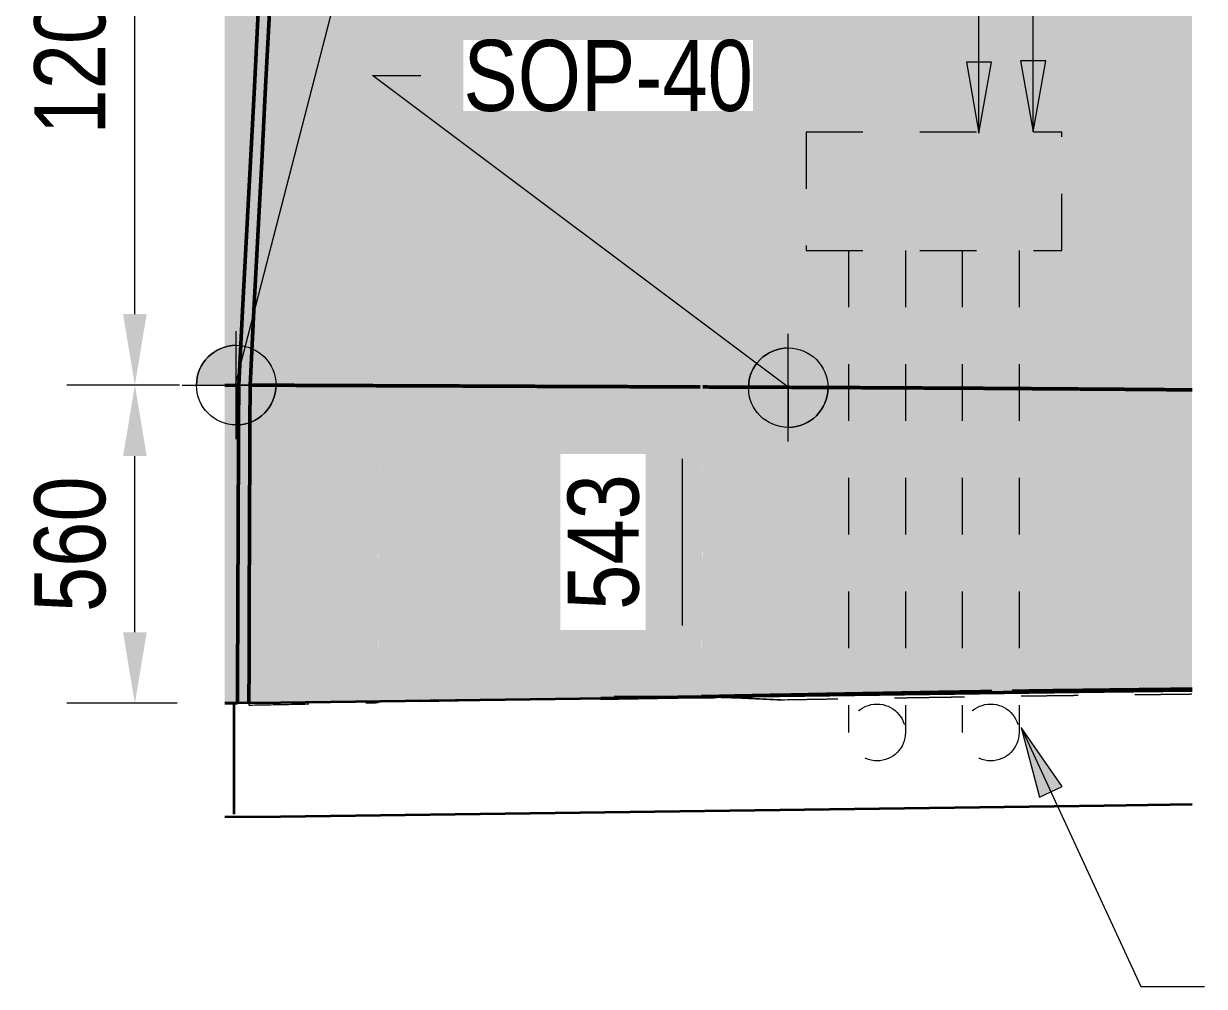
# Model space of a CAD drawing. Header units: metres. Extents: x 0 to 258, y 3 to 25.
# Drawn here: x 63.711 to 65.789, y 21.396 to 23.091 of the extents above; entities that cross this region are included whole.
import ezdxf

# ---------------------------------------------------------------- set-up
doc = ezdxf.new("R2010")
doc.units = ezdxf.units.M
doc.linetypes.add('JacobsDash', pattern=[0.0045, 0.003, -0.0015])
doc.layers.get('Defpoints').update_dxf_attribs({"color": 41})
for name, color, linetype, lineweight in [('A-ANNO-DIMS', 7, 'Continuous', 9), ('A-ANNO-NOTE', 7, 'Continuous', 9), ('A-DETL', 7, 'Continuous', 13), ('A-FLOR', 7, 'Continuous', 50), ('A-FLOR-HDLN', 7, 'JacobsDash', 18), ('G-ANNO-TEXT', 7, 'Continuous', 9)]:
    doc.layers.add(name, color=color, linetype=linetype, lineweight=lineweight)
doc.styles.add('Arial Narrow_2', font='ARIALN.TTF', dxfattribs={"height": 0.125})
doc.dimstyles.new('Dimension_Standard_O__mm_', dxfattribs={"dimscale": 0.3048, "dimtxt": 0.127929, "dimasz": 0.410105, "dimexe": 0.393701, "dimexo": 0.246063, "dimgap": 0.246063, "dimtad": 1, "dimdec": 0, "dimlfac": 1000, "dimzin": 0, "dimdsep": 46, "dimtxsty": 'Arial Narrow_2', "dimsah": 1, "dimcen": 0.09, "dimaunit": 1, "dimadec": 4, "dimazin": 0, "dimtfac": 1, "dimtdec": 4, "dimtix": 1, "dimtmove": 0, "dimatfit": 3, "dimfxl": 1, "dimtvp": 1, "dimtfill": 1, "dimtolj": 1, "dimtzin": 0, "dimlwd": 18, "dimlwe": 18, "dimarcsym": 2})
doc.dimstyles.new('Dimension_Standard_T__mm_', dxfattribs={"dimscale": 0.3048, "dimtxt": 0.127929, "dimasz": 0.410105, "dimexe": 0.393701, "dimexo": 0.246063, "dimgap": 0.164042, "dimtad": 1, "dimdec": 0, "dimlfac": 1000, "dimzin": 0, "dimdsep": 46, "dimtxsty": 'Arial Narrow_2', "dimsah": 1, "dimcen": 0.09, "dimaunit": 1, "dimadec": 4, "dimazin": 0, "dimtfac": 1, "dimtdec": 4, "dimtix": 1, "dimtmove": 0, "dimatfit": 3, "dimfxl": 1, "dimtvp": 1, "dimtolj": 1, "dimtzin": 0, "dimlwd": 18, "dimlwe": 18, "dimarcsym": 2})

# ---------------------------------------------------------------- blocks, each defined once
blk = doc.blocks.new('CS_SYMB_SETOUT POINT - 5mm-2022283-Section 184')
at = {"layer": 'A-ANNO-NOTE'}
h = blk.add_hatch(color=256, dxfattribs=at)
edge = h.paths.add_edge_path()
edge.add_line((856.6211, 22.5244), (856.6211, 22.4544))
edge.add_line((856.6211, 22.4544), (856.5511, 22.4544))
edge.add_arc((856.6211, 22.4544), 0.07, 90, 180, ccw=False)
h = blk.add_hatch(color=256, dxfattribs=at)
edge = h.paths.add_edge_path()
edge.add_line((856.6211, 22.3844), (856.6211, 22.4544))
edge.add_line((856.6211, 22.4544), (856.6911, 22.4544))
edge.add_arc((856.6211, 22.4544), 0.07, 270, 360, ccw=False)
for p, q in [((856.6211, 22.3594), (856.6211, 22.5494)), ((856.6211, 22.4544), (856.6211, 22.5244)), ((856.5261, 22.4544), (856.7161, 22.4544)), ((856.5511, 22.4544), (856.6211, 22.4544)), ((856.6911, 22.4544), (856.6211, 22.4544)), ((856.6211, 22.4544), (856.6211, 22.3844))]:
    blk.add_line(p, q, dxfattribs=at)
blk.add_circle((856.6211, 22.4544), 0.07, dxfattribs=at)
for start, end in [(90, 180), (270, 360)]:
    blk.add_arc((856.6211, 22.4544), 0.07, start, end, dxfattribs=at)
blk = doc.blocks.new('DIMBLOCK21-Section 184')
at = {"layer": 'A-ANNO-DIMS', "color": 0, "lineweight": 18, "transparency": 16777216}
for p, q in [((63.9849, 22.4544), (63.7865, 22.4544)), ((63.9065, 22.0194), (63.9065, 22.3294)), ((63.9807, 21.8944), (63.7865, 21.8944))]:
    blk.add_line(p, q, dxfattribs=at)
at = {"layer": 'A-ANNO-DIMS', "color": 0, "transparency": 16777216}
for points in [[(63.8857, 22.3294), (63.9273, 22.3294), (63.9065, 22.4544)], [(63.8857, 22.0194), (63.9273, 22.0194), (63.9065, 21.8944)]]:
    blk.add_solid(points, dxfattribs=at)
at = {"layer": 'Defpoints', "color": 0, "transparency": 16777216}
for p in [(63.9065, 22.4544), (64.0599, 22.4544), (64.0557, 21.8944)]:
    blk.add_point(p, dxfattribs=at)
at = {"layer": 'A-ANNO-DIMS', "color": 0, "lineweight": 18, "transparency": 16777216, "insert": (63.7927, 22.1744), "char_height": 0.125, "width": 0.285099, "attachment_point": 5, "rotation": 90, "style": 'Arial Narrow_2'}
blk.add_mtext('\\A1;560', dxfattribs=at)
blk = doc.blocks.new('DIMBLOCK22-Section 184')
at = {"layer": 'A-ANNO-DIMS', "color": 0, "lineweight": 18, "transparency": 16777216}
for p, q in [((64.0525, 23.6548), (63.7865, 23.6548)), ((63.9065, 22.5794), (63.9065, 23.5298)), ((63.9849, 22.4544), (63.7865, 22.4544))]:
    blk.add_line(p, q, dxfattribs=at)
at = {"layer": 'A-ANNO-DIMS', "color": 0, "transparency": 16777216}
for points in [[(63.8857, 23.5298), (63.9273, 23.5298), (63.9065, 23.6548)], [(63.8857, 22.5794), (63.9273, 22.5794), (63.9065, 22.4544)]]:
    blk.add_solid(points, dxfattribs=at)
at = {"layer": 'Defpoints', "color": 0, "transparency": 16777216}
for p in [(63.9065, 23.6548), (64.1275, 23.6548), (64.0599, 22.4544)]:
    blk.add_point(p, dxfattribs=at)
at = {"layer": 'A-ANNO-DIMS', "color": 0, "lineweight": 18, "transparency": 16777216, "insert": (63.7927, 23.0546), "char_height": 0.125, "width": 0.380132, "attachment_point": 5, "rotation": 90, "style": 'Arial Narrow_2'}
blk.add_mtext('\\A1;1200', dxfattribs=at)
blk = doc.blocks.new('DIMBLOCK23-Section 184')
at = {"layer": 'A-ANNO-DIMS', "color": 0, "lineweight": 18, "transparency": 16777216}
for p, q in [((64.8864, 22.4499), (64.7501, 22.4499)), ((64.8701, 22.0314), (64.8701, 22.3249)), ((64.9564, 21.9064), (64.7501, 21.9064))]:
    blk.add_line(p, q, dxfattribs=at)
at = {"layer": 'A-ANNO-DIMS', "color": 0, "transparency": 16777216}
for points in [[(64.8492, 22.3249), (64.8909, 22.3249), (64.8701, 22.4499)], [(64.8492, 22.0314), (64.8909, 22.0314), (64.8701, 21.9064)]]:
    blk.add_solid(points, dxfattribs=at)
at = {"layer": 'Defpoints', "color": 0, "transparency": 16777216}
for p in [(64.8701, 22.4499), (64.9614, 22.4499), (65.0314, 21.9064)]:
    blk.add_point(p, dxfattribs=at)
at = {"layer": 'A-ANNO-DIMS', "color": 0, "lineweight": 18, "transparency": 16777216, "insert": (64.7313, 22.1782), "char_height": 0.125, "width": 0.285099, "attachment_point": 5, "rotation": 90, "style": 'Arial Narrow_2', "bg_fill": 3, "box_fill_scale": 1.1, "bg_fill_color": 256, "bg_fill_true_color": 13158600, "bg_fill_transparency": 0}
blk.add_mtext('\\A1;543', dxfattribs=at)

msp = doc.modelspace()

# ---------------------------------------------------------------- hatches: boundary and pattern name
at = {"layer": 'A-FLOR', "true_color": 0xc0c0c0}
for points in [[(64.0871, 21.8949), (64.107, 21.8953), (64.1093, 22.4567), (64.1709, 23.637), (64.1756, 23.6512), (64.2074, 23.6536), (64.1564, 23.651), (64.1513, 23.6344), (64.0892, 22.4542), (64.0871, 21.8953)], [(64.3348, 21.8976), (64.3348, 21.8976), (64.3369, 22.4534), (64.3988, 23.6353), (64.4038, 23.6503), (64.4033, 23.6501), (64.3983, 23.6348), (64.3369, 22.4532), (64.3348, 21.9145)], [(64.9194, 21.9053), (64.9156, 21.9058), (64.9038, 21.9061), (64.9059, 22.4511), (64.9681, 23.6327), (64.9731, 23.648), (64.973, 23.6478), (64.968, 23.6325), (64.9015, 22.4511), (64.8974, 21.906), (64.9156, 21.9054)], [(64.0645, 22.4539), (64.0891, 22.4545), (64.1514, 23.6357), (64.0645, 23.6338), (64.0645, 22.4579)], [(64.3369, 22.4534), (64.3983, 23.635), (64.1706, 23.6359), (64.1091, 22.4543), (64.2988, 22.4535)], [(64.9015, 22.4511), (64.968, 23.6327), (64.3987, 23.635), (64.3871, 23.4199), (64.3369, 22.4534), (64.853, 22.4513)], [(65.7668, 22.446), (65.7668, 23.6279), (65.3903, 23.6307), (64.9681, 23.6327), (64.9059, 22.4511), (65.4491, 22.4484), (65.746, 22.4462)], [(64.0645, 21.8948), (64.0871, 21.8953), (64.0891, 22.4545), (64.0645, 22.4539), (64.0645, 21.8953)], [(64.107, 21.895), (64.224, 21.8961), (64.3348, 21.8976), (64.3369, 22.4534), (64.1091, 22.4543), (64.107, 21.8953)], [(64.3348, 21.8976), (64.7919, 21.904), (64.8974, 21.906), (64.9015, 22.4511), (64.3369, 22.4534), (64.3349, 21.9145)], [(64.9038, 21.9061), (65.4143, 21.9152), (65.7668, 21.9194), (65.7668, 22.446), (65.3412, 22.4491), (64.9059, 22.4511), (64.9039, 21.9145)], [(64.7155, 21.9026), (64.9156, 21.9054), (64.8974, 21.906), (64.7567, 21.9034)], [(64.9267, 21.9054), (65.1617, 21.9085), (65.3729, 21.9145), (64.9435, 21.9069), (64.9039, 21.9061), (64.9156, 21.9058)], [(65.1617, 21.9085), (65.7668, 21.9166), (65.7668, 21.9194), (65.4143, 21.9152), (65.1929, 21.9093)]]:
    msp.add_hatch(color=9, dxfattribs=at).paths.add_polyline_path(points)
at = {"layer": 'G-ANNO-TEXT'}
for points in [[(65.4873, 22.8999), (65.5093, 23.0249), (65.4652, 23.0249)], [(65.3919, 22.8978), (65.4139, 23.0228), (65.3699, 23.0228)], [(65.466, 21.8519), (65.4985, 21.7292), (65.5385, 21.7478)]]:
    msp.add_hatch(color=256, dxfattribs=at).paths.add_polyline_path(points)

# ---------------------------------------------------------------- linework, layer by layer
at = {"layer": 'A-DETL', "color": 143, "linetype": 'JacobsDash', "true_color": 0x78aac8}
for p, q in [((65.0876, 22.9), (65.0876, 22.6913)), ((65.0876, 22.9), (65.5375, 22.9)), ((65.5375, 22.6913), (65.5375, 22.9)), ((65.0876, 22.6913), (65.5375, 22.6913)), ((65.1625, 22.6913), (65.1625, 21.843)), ((65.2625, 22.6913), (65.2625, 21.843)), ((65.3625, 22.6913), (65.3625, 21.843)), ((65.4625, 22.6913), (65.4625, 21.843))]:
    msp.add_line(p, q, dxfattribs=at)
at = {"layer": 'A-DETL', "lineweight": 35}
msp.add_line((64.0807, 21.8944), (64.0807, 21.6994), dxfattribs=at)
at = {"layer": 'A-DETL', "color": 143, "linetype": 'JacobsDash', "true_color": 0x78aac8}
for centre in [(65.2125, 21.843), (65.4125, 21.843)]:
    msp.add_circle(centre, 0.05, dxfattribs=at)
at = {"layer": 'A-FLOR'}
for p, q in [((64.0645, 22.4539), (64.0892, 22.4545)), ((64.8974, 21.906), (64.9183, 21.9053)), ((64.9048, 21.9061), (64.9256, 21.9054))]:
    msp.add_line(p, q, dxfattribs=at)
at = {"layer": 'A-FLOR', "lineweight": 35}
for p, q in [((65.612, 21.9145), (64.1626, 21.8953)), ((65.7668, 21.9166), (65.612, 21.9145)), ((64.1626, 21.8953), (64.0645, 21.8948)), ((64.1626, 21.6953), (65.612, 21.7145)), ((65.612, 21.7145), (65.7668, 21.7166)), ((64.0645, 21.6948), (64.1626, 21.6953))]:
    msp.add_line(p, q, dxfattribs=at)
at = {"layer": 'A-FLOR', "flags": 128}
for points in [[(64.1513, 23.6357), (64.1444, 23.5045), (64.1375, 23.3732), (64.1306, 23.242), (64.1237, 23.1107), (64.1168, 22.9795), (64.1099, 22.8482), (64.103, 22.717), (64.0961, 22.5857), (64.0892, 22.4545)], [(64.1706, 23.6359), (64.1637, 23.5046), (64.1569, 23.3733), (64.1501, 23.242), (64.1433, 23.1107), (64.1364, 22.9795), (64.1296, 22.8482), (64.1228, 22.7169), (64.116, 22.5856), (64.1091, 22.4543)], [(64.0892, 22.4545), (64.0889, 22.3844), (64.0886, 22.3143), (64.0884, 22.2441), (64.0881, 22.174), (64.0878, 22.1039), (64.0876, 22.0338), (64.0873, 21.9637), (64.087, 21.8949)], [(64.1091, 22.4543), (64.1089, 22.3839), (64.1086, 22.3135), (64.1083, 22.2431), (64.1081, 22.1727), (64.1078, 22.1023), (64.1075, 22.0319), (64.1073, 21.9615), (64.107, 21.895)], [(64.8974, 21.906), (64.827, 21.9047), (64.7567, 21.9034), (64.7263, 21.9028)]]:
    msp.add_lwpolyline(points, dxfattribs=at)
at = {"layer": 'A-FLOR'}
for points, knots in [([(64.1091, 22.4543), (64.1134, 22.4543), (64.1286, 22.4542), (64.1544, 22.4541), (64.1862, 22.454), (64.2175, 22.4539), (64.2495, 22.4537), (64.2819, 22.4536), (64.311, 22.4535), (64.3293, 22.4534), (64.3369, 22.4534)], [0.000650305, 0.000650305, 0.000650305, 0.000650305, 0.000997452, 0.001881268, 0.002765084, 0.003648901, 0.004532717, 0.005416533, 0.006300349, 0.006927198, 0.006927198, 0.006927198, 0.006927198]), ([(64.3369, 22.4534), (64.3526, 22.4533), (64.3839, 22.4532), (64.431, 22.453), (64.4701, 22.4529), (64.5013, 22.4527), (64.5251, 22.4526), (64.5498, 22.4525), (64.5747, 22.4524), (64.5988, 22.4523), (64.6207, 22.4522), (64.6417, 22.4522), (64.6601, 22.4521), (64.6762, 22.452), (64.6932, 22.452), (64.7151, 22.4519), (64.7362, 22.4518), (64.7516, 22.4517), (64.7661, 22.4517), (64.7834, 22.4516), (64.8046, 22.4515), (64.8283, 22.4514), (64.853, 22.4513), (64.8777, 22.4512), (64.8936, 22.4511), (64.9015, 22.4511)], [0, 0, 0, 0, 0.083333, 0.166667, 0.25, 0.291667, 0.333333, 0.375, 0.416667, 0.458333, 0.5, 0.541667, 0.583333, 0.604167, 0.625, 0.666667, 0.708333, 0.729167, 0.75, 0.791667, 0.833333, 0.875, 0.916667, 0.958333, 1, 1, 1, 1]), ([(64.9879, 22.4508), (64.9778, 22.4508), (64.9557, 22.4509), (64.9284, 22.451), (64.9111, 22.4511), (64.9059, 22.4511)], [-0.024825831, -0.024825831, -0.024825831, -0.024825831, -0.024, -0.023, -0.022571916, -0.022571916, -0.022571916, -0.022571916]), ([(65.0289, 22.4506), (65.0234, 22.4506), (65.0118, 22.4507), (64.9982, 22.4507), (64.99, 22.4508), (64.9879, 22.4508)], [-0.025953714, -0.025953714, -0.025953714, -0.025953714, -0.0255, -0.025, -0.024826652, -0.024826652, -0.024826652, -0.024826652]), ([(65.07, 22.4504), (65.069, 22.4504), (65.062, 22.4505), (65.0488, 22.4505), (65.0361, 22.4506), (65.0295, 22.4506), (65.0289, 22.4506)], [-0.027081029, -0.027081029, -0.027081029, -0.027081029, -0.027, -0.0265, -0.026, -0.02595402, -0.02595402, -0.02595402, -0.02595402]), ([(65.1113, 22.4502), (65.1088, 22.4503), (65.095, 22.4503), (65.0812, 22.4504), (65.07, 22.4504)], [-0.028208756, -0.028208756, -0.028208756, -0.028208756, -0.028, -0.027081388, -0.027081388, -0.027081388, -0.027081388]), ([(65.1529, 22.4501), (65.1487, 22.4501), (65.1349, 22.4501), (65.121, 22.4502), (65.1113, 22.4502)], [-0.029336124, -0.029336124, -0.029336124, -0.029336124, -0.029, -0.028208897, -0.028208897, -0.028208897, -0.028208897]), ([(65.1944, 22.4498), (65.1888, 22.4499), (65.177, 22.4499), (65.1631, 22.45), (65.1549, 22.45), (65.1529, 22.4501)], [-0.030463492, -0.030463492, -0.030463492, -0.030463492, -0.03, -0.0295, -0.029336939, -0.029336939, -0.029336939, -0.029336939]), ([(65.236, 22.4496), (65.2349, 22.4496), (65.2276, 22.4497), (65.2141, 22.4498), (65.2015, 22.4498), (65.1949, 22.4498), (65.1945, 22.4498)], [-0.031590322, -0.031590322, -0.031590322, -0.031590322, -0.0315, -0.031, -0.0305, -0.03046411, -0.03046411, -0.03046411, -0.03046411]), ([(65.2799, 22.4494), (65.277, 22.4494), (65.2674, 22.4495), (65.2526, 22.4496), (65.2411, 22.4496), (65.236, 22.4496)], [-0.032718141, -0.032718141, -0.032718141, -0.032718141, -0.0325, -0.032, -0.031590861, -0.031590861, -0.031590861, -0.031590861]), ([(65.3247, 22.4491), (65.3203, 22.4492), (65.3093, 22.4492), (65.2942, 22.4493), (65.2837, 22.4494), (65.2799, 22.4494)], [-0.033845597, -0.033845597, -0.033845597, -0.033845597, -0.0335, -0.033, -0.032718229, -0.032718229, -0.032718229, -0.032718229]), ([(65.3643, 22.4489), (65.359, 22.449), (65.3481, 22.449), (65.3348, 22.4491), (65.3266, 22.4491), (65.3247, 22.4491)], [-0.034972965, -0.034972965, -0.034972965, -0.034972965, -0.0345, -0.034, -0.033845838, -0.033845838, -0.033845838, -0.033845838]), ([(65.4038, 22.4487), (65.4025, 22.4487), (65.3887, 22.4488), (65.3761, 22.4489), (65.3646, 22.4489), (65.3643, 22.4489)], [-0.036099888, -0.036099888, -0.036099888, -0.036099888, -0.036, -0.035, -0.03497347, -0.03497347, -0.03497347, -0.03497347]), ([(65.4491, 22.4484), (65.446, 22.4484), (65.4306, 22.4485), (65.4152, 22.4486), (65.4038, 22.4487)], [-0.037227701, -0.037227701, -0.037227701, -0.037227701, -0.037, -0.036100333, -0.036100333, -0.036100333, -0.036100333]), ([(65.493, 22.4481), (65.4887, 22.4481), (65.4782, 22.4482), (65.4633, 22.4483), (65.4529, 22.4484), (65.4491, 22.4484)], [-0.038354934, -0.038354934, -0.038354934, -0.038354934, -0.038, -0.0375, -0.037227891, -0.037227891, -0.037227891, -0.037227891]), ([(65.5331, 22.4478), (65.5274, 22.4479), (65.5159, 22.4479), (65.5026, 22.448), (65.4948, 22.4481), (65.493, 22.4481)], [-0.039482437, -0.039482437, -0.039482437, -0.039482437, -0.039, -0.0385, -0.038355069, -0.038355069, -0.038355069, -0.038355069]), ([(65.5747, 22.4475), (65.5733, 22.4475), (65.5656, 22.4476), (65.5517, 22.4477), (65.5394, 22.4478), (65.5333, 22.4478), (65.5331, 22.4478)], [-0.040609805, -0.040609805, -0.040609805, -0.040609805, -0.0405, -0.04, -0.0395, -0.039482759, -0.039482759, -0.039482759, -0.039482759]), ([(65.618, 22.4472), (65.615, 22.4472), (65.6056, 22.4473), (65.5911, 22.4474), (65.5797, 22.4475), (65.5747, 22.4475)], [-0.041736843, -0.041736843, -0.041736843, -0.041736843, -0.0415, -0.041, -0.040609959, -0.040609959, -0.040609959, -0.040609959]), ([(65.6608, 22.4469), (65.6562, 22.4469), (65.6453, 22.447), (65.6311, 22.4471), (65.6214, 22.4472), (65.618, 22.4472)], [-0.042863971, -0.042863971, -0.042863971, -0.042863971, -0.0425, -0.042, -0.041737173, -0.041737173, -0.041737173, -0.041737173]), ([(65.7034, 22.4465), (65.6909, 22.4466), (65.6767, 22.4467), (65.6625, 22.4468), (65.6608, 22.4469)], [-0.043991742, -0.043991742, -0.043991742, -0.043991742, -0.043, -0.042864541, -0.042864541, -0.042864541, -0.042864541]), ([(65.746, 22.4462), (65.7445, 22.4462), (65.7304, 22.4463), (65.7162, 22.4464), (65.7035, 22.4465), (65.7034, 22.4465)], [-0.045119277, -0.045119277, -0.045119277, -0.045119277, -0.045, -0.044, -0.043991909, -0.043991909, -0.043991909, -0.043991909]), ([(64.9039, 21.9061), (64.9158, 21.9063), (64.9398, 21.9068), (64.9757, 21.9075), (65.0056, 21.908), (65.0296, 21.9085), (65.0416, 21.9087), (65.0476, 21.9088)], [-1, -1, -1, -1, -0.9285714, -0.8571429, -0.7857143, -0.75, -0.7142857, -0.7142857, -0.7142857, -0.7142857]), ([(65.4503, 21.9157), (65.4509, 21.9157), (65.4642, 21.9158), (65.4774, 21.916), (65.4899, 21.9162)], [-0.998314315, -0.998314315, -0.998314315, -0.998314315, -0.99822695, -0.996453901, -0.996453901, -0.996453901, -0.996453901]), ([(65.5653, 21.9171), (65.5905, 21.9174), (65.6285, 21.9179), (65.6789, 21.9184), (65.7208, 21.9189), (65.7501, 21.9192), (65.7668, 21.9194)], [-0.992907801, -0.992907801, -0.992907801, -0.992907801, -0.989361702, -0.987588652, -0.985815603, -0.983459904, -0.983459904, -0.983459904, -0.983459904])]:
    msp.add_open_spline(points, degree=3, knots=knots, dxfattribs=at)
for points in [[(65.7668, 22.446), (65.7598, 22.4461), (65.7529, 22.4461), (65.746, 22.4462)], [(65.0476, 21.9088), (65.0596, 21.909), (65.0837, 21.9095), (65.1078, 21.9099), (65.1199, 21.9101)], [(65.1199, 21.9101), (65.132, 21.9103), (65.1563, 21.9108), (65.1807, 21.9112), (65.1929, 21.9114)], [(65.1929, 21.9114), (65.205, 21.9116), (65.2293, 21.9121), (65.2537, 21.9125), (65.266, 21.9127)], [(65.266, 21.9127), (65.2783, 21.9129), (65.3032, 21.9133), (65.328, 21.9138), (65.3404, 21.914)], [(65.3404, 21.914), (65.3528, 21.9142), (65.3774, 21.9146), (65.402, 21.915), (65.4143, 21.9152)], [(65.4899, 21.9162), (65.5025, 21.9163), (65.5276, 21.9167), (65.5527, 21.917), (65.5653, 21.9171)]]:
    msp.add_open_spline(points, degree=3, dxfattribs=at)
at = {"layer": 'A-FLOR-HDLN'}
for p, q in [((64.9205, 21.9053), (64.9742, 21.9036)), ((64.9278, 21.9054), (64.9799, 21.9037)), ((64.9742, 21.9036), (65.0491, 21.9001)), ((65.1579, 21.9084), (64.9799, 21.9037)), ((64.9804, 21.9037), (65.0556, 21.9002)), ((65.4093, 21.915), (65.1655, 21.9086)), ((64.0645, 21.8936), (64.087, 21.8936)), ((64.087, 21.8949), (64.087, 21.8936)), ((64.107, 21.895), (64.107, 21.8911))]:
    msp.add_line(p, q, dxfattribs=at)
at = {"layer": 'A-FLOR-HDLN', "flags": 128}
for points in [[(64.7077, 21.9024), (64.6866, 21.9021), (64.6159, 21.9007), (64.546, 21.8994), (64.4753, 21.8981), (64.4051, 21.8968), (64.3348, 21.8955)], [(64.107, 21.8911), (64.1099, 21.8912), (64.1129, 21.8913)]]:
    msp.add_lwpolyline(points, dxfattribs=at)
at = {"layer": 'A-FLOR-HDLN'}
for points, knots in [([(65.3433, 21.9049), (65.3401, 21.9048), (65.3339, 21.9047), (65.3216, 21.9046), (65.3067, 21.9043), (65.289, 21.9041), (65.2712, 21.9038), (65.2531, 21.9035), (65.235, 21.9032), (65.2169, 21.9029), (65.1989, 21.9026), (65.1809, 21.9023), (65.1571, 21.9019), (65.1272, 21.9014), (65.0914, 21.9008), (65.0676, 21.9004), (65.0556, 21.9002)], [-0.01215805, -0.01215805, -0.01215805, -0.01215805, -0.01177812, -0.01139818, -0.0106383, -0.00987842, -0.00911854, -0.00835866, -0.00759878, -0.00683891, -0.00607903, -0.00531915, -0.00455927, -0.00303951, -0.00151976, 0, 0, 0, 0]), ([(65.7664, 21.9102), (65.7613, 21.9101), (65.7502, 21.91), (65.7334, 21.9098), (65.7152, 21.9096), (65.6966, 21.9094), (65.6716, 21.9092), (65.6402, 21.9088), (65.6097, 21.9085), (65.5882, 21.9082), (65.5758, 21.908), (65.5664, 21.9079), (65.5569, 21.9078), (65.5438, 21.9076), (65.5272, 21.9074), (65.5109, 21.9072), (65.4983, 21.9071), (65.4892, 21.9069), (65.4806, 21.9068), (65.4698, 21.9067), (65.457, 21.9065), (65.4415, 21.9063), (65.4246, 21.9061), (65.4051, 21.9058), (65.3842, 21.9055), (65.3667, 21.9052), (65.3531, 21.905), (65.3465, 21.9049), (65.3433, 21.9049)], [-0.02951861, -0.02951861, -0.02951861, -0.02951861, -0.02887538, -0.0281155, -0.02735562, -0.02659574, -0.02583587, -0.02431611, -0.02279635, -0.02203647, -0.02165653, -0.0212766, -0.02089666, -0.02051672, -0.01975684, -0.01899696, -0.01861702, -0.01823708, -0.01785714, -0.0174772, -0.01671733, -0.01595745, -0.01519757, -0.01443769, -0.01367781, -0.01291793, -0.01253799, -0.01215805, -0.01215805, -0.01215805, -0.01215805])]:
    msp.add_open_spline(points, degree=3, knots=knots, dxfattribs=at)
for points in [[(65.4143, 21.9152), (65.4263, 21.9153), (65.4383, 21.9155), (65.4503, 21.9157)], [(64.1129, 21.8913), (64.1376, 21.8918), (64.1869, 21.8927), (64.2608, 21.8941), (64.3101, 21.895), (64.3348, 21.8955)]]:
    msp.add_open_spline(points, degree=3, dxfattribs=at)
at = {"layer": 'G-ANNO-TEXT'}
for p, q in [((65.3919, 22.8978), (65.3919, 24.02)), ((64.0835, 22.4552), (64.3245, 23.389)), ((65.4873, 22.8999), (65.4873, 23.2189)), ((65.5093, 23.0249), (65.4652, 23.0249)), ((65.4652, 23.0249), (65.4873, 22.8999)), ((65.4873, 22.8999), (65.5093, 23.0249)), ((65.4139, 23.0228), (65.3699, 23.0228)), ((65.3699, 23.0228), (65.3919, 22.8978)), ((65.3919, 22.8978), (65.4139, 23.0228)), ((64.3245, 22.9994), (64.4097, 22.9994)), ((65.0561, 22.451), (64.3245, 22.9994)), ((65.466, 21.8519), (65.4985, 21.7292)), ((65.5385, 21.7478), (65.466, 21.8519)), ((65.466, 21.8519), (65.6769, 21.3961)), ((65.4985, 21.7292), (65.5385, 21.7478)), ((65.6769, 21.3961), (65.7886, 21.3961))]:
    msp.add_line(p, q, dxfattribs=at)

# ---------------------------------------------------------------- block references
at = {"layer": 'A-ANNO-NOTE'}
for p in [(-792.5362, 0), (-791.5648, -0.0045)]:
    msp.add_blockref('CS_SYMB_SETOUT POINT - 5mm-2022283-Section 184', p, dxfattribs=at)

# ---------------------------------------------------------------- dimensions: what is measured, and where the dimension line sits
at = {"layer": 'A-ANNO-DIMS', "lineweight": 18}
for base, p1, p2, override, picture, middle in [((63.9065, 23.6548), (64.0599, 22.4544), (64.1275, 23.6548), {"dimpost": '<>', "dimfxl": 1.202277}, 'DIMBLOCK22-Section 184', (63.7927, 23.0546)), ((63.9065, 22.4544), (64.0557, 21.8944), (64.0599, 22.4544), {"dimpost": '<>', "dimfxl": 0.560009}, 'DIMBLOCK21-Section 184', (63.7927, 22.1744))]:
    dim = msp.add_linear_dim(base=base, p1=p1, p2=p2, angle=90, dimstyle='Dimension_Standard_T__mm_', override=override, dxfattribs=at)
    dim.commit()
    dim.dimension.update_dxf_attribs({"geometry": picture, "text_midpoint": middle})

# ---------------------------------------------------------------- next in the draw order: texts
at = {"layer": 'G-ANNO-TEXT', "insert": (64.4847, 23.0619), "char_height": 0.125, "attachment_point": 1, "style": 'Arial Narrow_2', "bg_fill": 3, "box_fill_scale": 1, "bg_fill_color": 256, "bg_fill_true_color": 13158600, "bg_fill_transparency": 0}
msp.add_mtext('SOP-40', dxfattribs=at)

# ---------------------------------------------------------------- next in the draw order: dimensions: what is measured, and where the dimension line sits
at = {"layer": 'A-ANNO-DIMS', "lineweight": 18}
dim = msp.add_linear_dim(base=(64.870081, 22.449919), p1=(65.031374, 21.906422), p2=(64.961374, 22.449919), angle=90, dimstyle='Dimension_Standard_O__mm_', override={"dimpost": '<>', "dimfxl": 0.547986}, dxfattribs=at)
dim.commit()
dim.dimension.update_dxf_attribs({"geometry": 'DIMBLOCK23-Section 184', "text_midpoint": (64.731259, 22.178171)})

doc.saveas('drawing.dxf')
